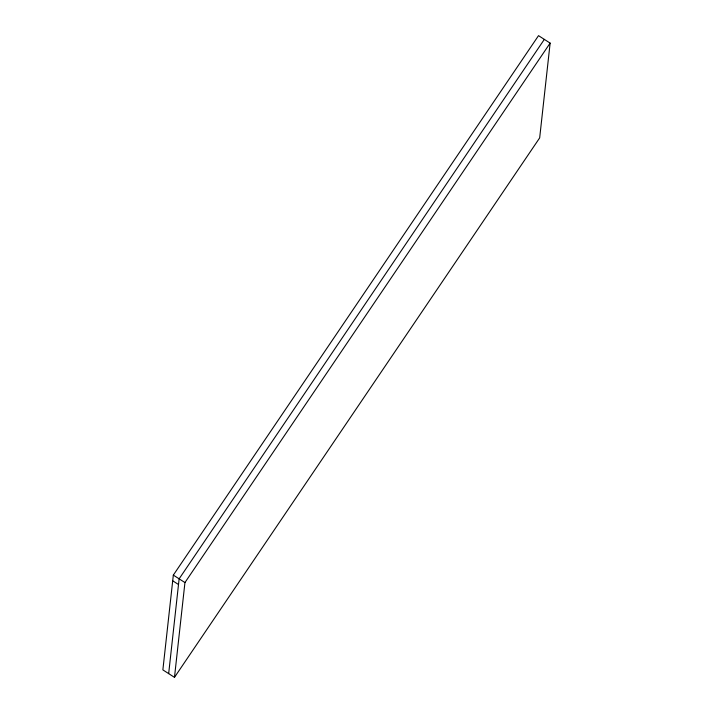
<?xml version="1.0" encoding="UTF-8"?>
<svg xmlns="http://www.w3.org/2000/svg" width="713" height="713" viewBox="0 0 713 713"><rect width="100%" height="100%" fill="white"/><g stroke="black" fill="none" stroke-linecap="round" stroke-linejoin="round"><path stroke-width="1.07" d="M173.33 575.106L162.867 669.89L174.48 677.35L539.67 137.894L550.133 43.11L538.52 35.65L173.33 575.106L184.943 582.566L174.48 677.35M168.669 673.616L179.132 578.84L544.331 39.384M184.943 582.566L550.133 43.11M172.698 580.792L178.508 584.526"/></g></svg>
